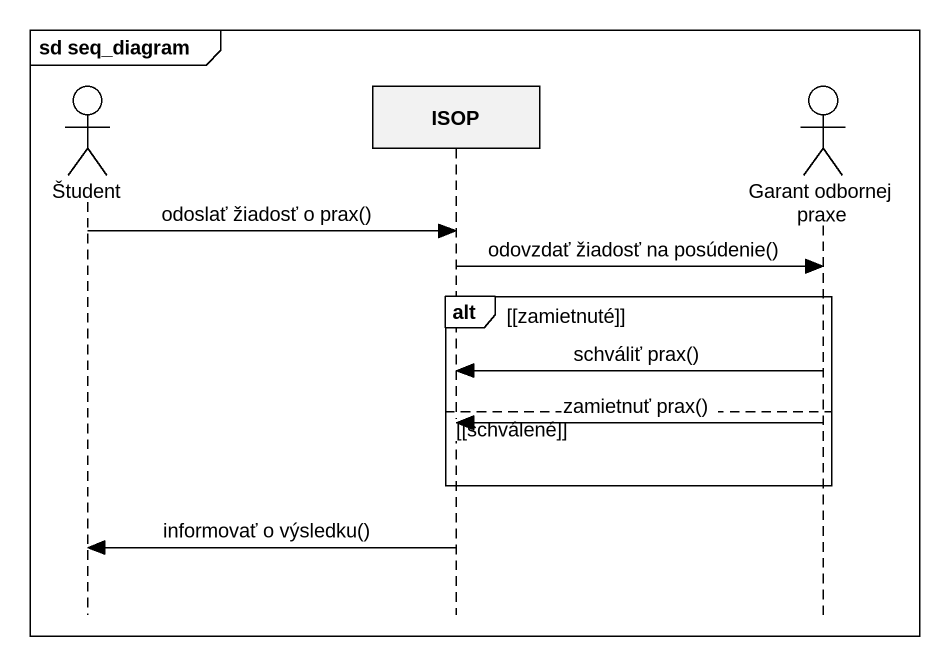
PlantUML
@startuml
mainframe sd seq_diagram
hide footbox
actor Študent
participant ISOP
actor "Garant odbornej praxe" as Garant_odbornej_praxe

Študent -> ISOP : odoslať žiadosť o prax()
ISOP -> Garant_odbornej_praxe : odovzdať žiadosť na posúdenie()
alt [zamietnuté]
  Garant_odbornej_praxe -> ISOP : schváliť prax()
else [schválené]
  Garant_odbornej_praxe -> ISOP : zamietnuť prax()
end
ISOP -> Študent : informovať o výsledku()
@enduml
